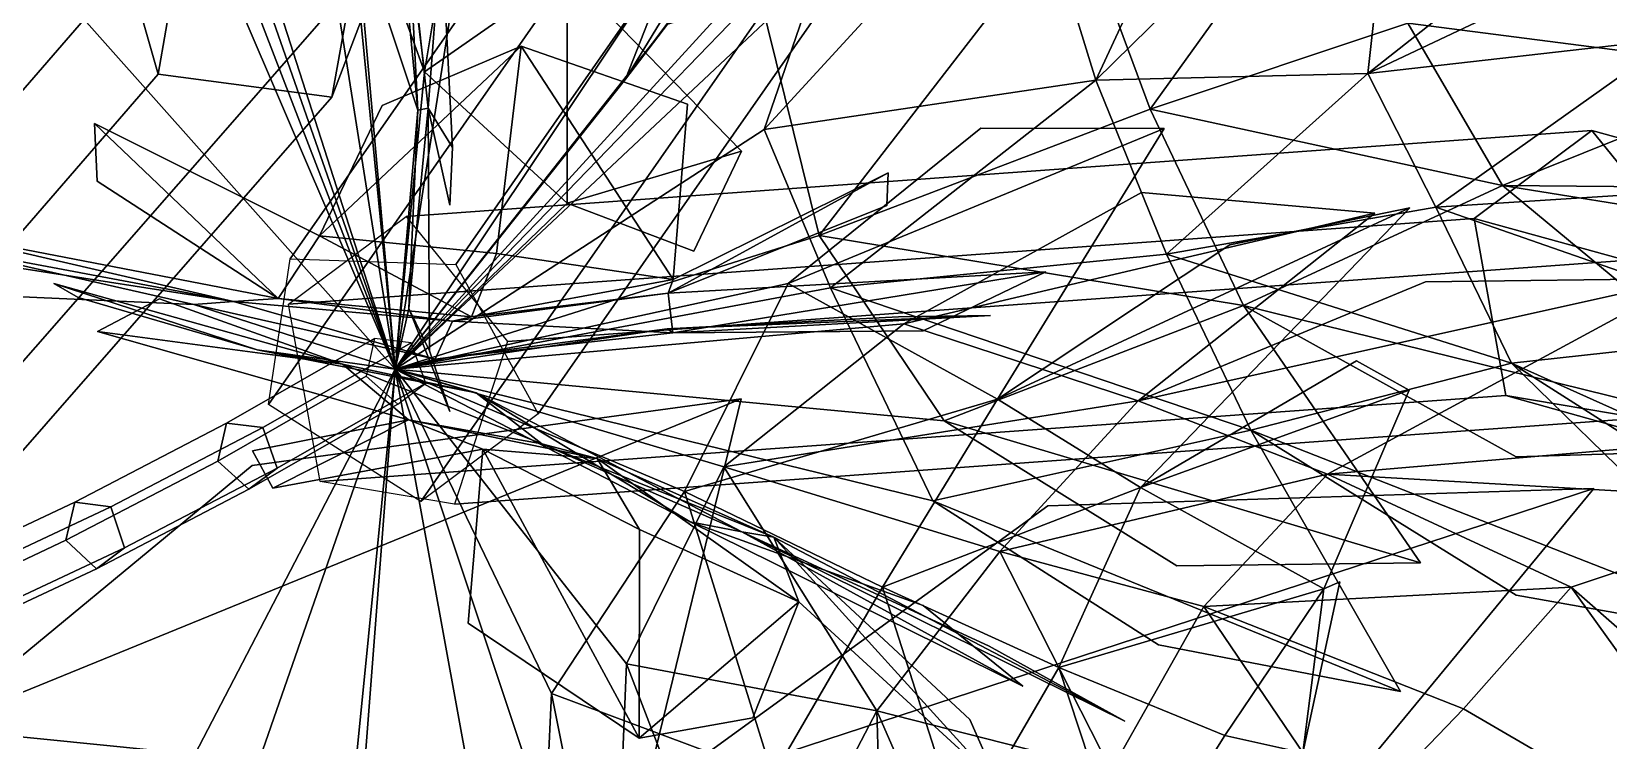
# Model space of a CAD drawing. Header units: metres. Extents: x -349 to 464, y -383 to 362.
# Drawn here: x 253.1 to 265.14, y 61.75 to 67.17 of the extents above; entities that cross this region are included whole.
import ezdxf

# ---------------------------------------------------------------- set-up
doc = ezdxf.new("R2010")
doc.units = ezdxf.units.M

msp = doc.modelspace()

# ---------------------------------------------------------------- linework, layer by layer
at = {"layer": 'Breeder_Intrnd', "color": 3}
for points in [[(254.5853, 64.176, 436.6144), (255.7142, 64.8232, 438.3278), (255.6516, 64.5354, 438.4778), (254.5202, 63.8868, 436.7606)], [(254.8629, 64.1428, 436.4381), (255.9943, 64.7914, 438.1553), (255.7142, 64.8232, 438.3278), (254.5853, 64.176, 436.6144)], [(254.9718, 63.8328, 436.4737), (256.1074, 64.4837, 438.197), (255.9943, 64.7914, 438.1553), (254.8629, 64.1428, 436.4381)], [(254.5202, 63.8868, 436.7606), (255.6516, 64.5354, 438.4778), (255.8924, 64.3231, 438.3993), (254.7568, 63.6722, 436.676)], [(254.7568, 63.6722, 436.676), (255.8924, 64.3231, 438.3993), (256.1074, 64.4837, 438.197), (254.9718, 63.8328, 436.4737)], [(253.4271, 63.5725, 434.9045), (254.5853, 64.176, 436.6144), (254.5202, 63.8868, 436.7606), (253.3594, 63.2821, 435.047)], [(253.7021, 63.538, 434.7245), (254.8629, 64.1428, 436.4381), (254.5853, 64.176, 436.6144), (253.4271, 63.5725, 434.9045)], [(253.8068, 63.226, 434.7539), (254.9718, 63.8328, 436.4737), (254.8629, 64.1428, 436.4381), (253.7021, 63.538, 434.7245)], [(253.3594, 63.2821, 435.047), (254.5202, 63.8868, 436.7606), (254.7568, 63.6722, 436.676), (253.5918, 63.06544, 434.9562)], [(253.5918, 63.06544, 434.9562), (254.7568, 63.6722, 436.676), (254.9718, 63.8328, 436.4737), (253.8068, 63.226, 434.7539)], [(252.2403, 63.01324, 433.1993), (253.4271, 63.5725, 434.9045), (253.3594, 63.2821, 435.047), (252.1699, 62.7216, 433.338)], [(252.5126, 62.9775, 433.0155), (253.7021, 63.538, 434.7245), (253.4271, 63.5725, 434.9045), (252.2403, 63.01324, 433.1993)], [(252.6131, 62.6635, 433.0388), (253.8068, 63.226, 434.7539), (253.7021, 63.538, 434.7245), (252.5126, 62.9775, 433.0155)], [(252.1699, 62.7216, 433.338), (253.3594, 63.2821, 435.047), (253.5918, 63.06544, 434.9562), (252.398, 62.503, 433.2411)], [(252.398, 62.503, 433.2411), (253.5918, 63.06544, 434.9562), (253.8068, 63.226, 434.7539), (252.6131, 62.6635, 433.0388)]]:
    msp.add_3dface(points, dxfattribs=at)
at = {"layer": 'Breeder_Mrstm', "color": 3}
for points in [[(254.7712, 69.578, 422.8162), (256.6337, 70.3592, 418.3547), (251.1347, 65.8065, 421.3257)], [(254.7712, 69.578, 422.8162), (251.1347, 65.8065, 421.3257), (256.6337, 70.3592, 418.3547)], [(256.6337, 70.3592, 418.3547), (253.3755, 68.03802, 418.6068), (251.1347, 65.8065, 421.3257)], [(256.6337, 70.3592, 418.3547), (251.1347, 65.8065, 421.3257), (253.3755, 68.03802, 418.6068)], [(256.0963, 66.8605, 441.2167), (255.7063, 70.02519, 442.4542), (255.5314, 68.421, 440.2603)], [(256.0963, 66.8605, 441.2167), (255.5314, 68.421, 440.2603), (255.7063, 70.02519, 442.4542)], [(256.0963, 66.8605, 441.2167), (256.4157, 68.7719, 443.3312), (255.7063, 70.02519, 442.4542)], [(256.0963, 66.8605, 441.2167), (255.7063, 70.02519, 442.4542), (256.4157, 68.7719, 443.3312)], [(249.7184, 65.448, 424.8671), (254.7712, 69.578, 422.8162), (251.1347, 65.8065, 421.3257)], [(249.7184, 65.448, 424.8671), (251.1347, 65.8065, 421.3257), (254.7712, 69.578, 422.8162)], [(249.7184, 65.448, 424.8671), (253.9745, 69.1049, 426.0586), (254.7712, 69.578, 422.8162)], [(249.7184, 65.448, 424.8671), (254.7712, 69.578, 422.8162), (253.9745, 69.1049, 426.0586)], [(255.5245, 68.1354, 440.7402), (255.7689, 69.4481, 443.1131), (256.0463, 66.5682, 441.4262)], [(255.5245, 68.1354, 440.7402), (256.0463, 66.5682, 441.4262), (255.7689, 69.4481, 443.1131)], [(255.7689, 69.4481, 443.1131), (255.9734, 67.9833, 443.92), (256.0463, 66.5682, 441.4262)], [(255.7689, 69.4481, 443.1131), (256.0463, 66.5682, 441.4262), (255.9734, 67.9833, 443.92)], [(253.443, 68.7288, 429.3648), (253.9745, 69.1049, 426.0586), (249.7184, 65.448, 424.8671)], [(253.443, 68.7288, 429.3648), (249.7184, 65.448, 424.8671), (253.9745, 69.1049, 426.0586)], [(261.2212, 66.7957, 441.9438), (263.5465, 69.08151, 445.1249), (263.2979, 66.8482, 442.9253)], [(261.2212, 66.7957, 441.9438), (263.2979, 66.8482, 442.9253), (263.5465, 69.08151, 445.1249)], [(261.2212, 66.7957, 441.9438), (261.9715, 68.4086, 443.5422), (263.5465, 69.08151, 445.1249)], [(261.2212, 66.7957, 441.9438), (263.5465, 69.08151, 445.1249), (261.9715, 68.4086, 443.5422)], [(257.1855, 67.6209, 444.2911), (256.4157, 68.7719, 443.3312), (256.0963, 66.8605, 441.2167)], [(257.1855, 67.6209, 444.2911), (256.0963, 66.8605, 441.2167), (256.4157, 68.7719, 443.3312)], [(257.6318, 66.8033, 441.5665), (259.1595, 68.8409, 442.5297), (257.951, 67.2236, 439.8575)], [(257.6318, 66.8033, 441.5665), (257.951, 67.2236, 439.8575), (259.1595, 68.8409, 442.5297)], [(257.6318, 66.8033, 441.5665), (258.6505, 68.4738, 444.8886), (259.1595, 68.8409, 442.5297)], [(257.6318, 66.8033, 441.5665), (259.1595, 68.8409, 442.5297), (258.6505, 68.4738, 444.8886)], [(249.806, 64.7965, 428.3835), (253.443, 68.7288, 429.3648), (249.7184, 65.448, 424.8671)], [(249.806, 64.7965, 428.3835), (249.7184, 65.448, 424.8671), (253.443, 68.7288, 429.3648)], [(249.806, 64.7965, 428.3835), (253.4554, 68.2639, 434.2245), (253.443, 68.7288, 429.3648)], [(249.806, 64.7965, 428.3835), (253.443, 68.7288, 429.3648), (253.4554, 68.2639, 434.2245)], [(258.6898, 66.4191, 441.0146), (260.6737, 68.5819, 443.5147), (261.2212, 66.7957, 441.9438)], [(258.6898, 66.4191, 441.0146), (261.2212, 66.7957, 441.9438), (260.6737, 68.5819, 443.5147)], [(258.6898, 66.4191, 441.0146), (259.1775, 67.8351, 442.4785), (260.6737, 68.5819, 443.5147)], [(258.6898, 66.4191, 441.0146), (260.6737, 68.5819, 443.5147), (259.1775, 67.8351, 442.4785)], [(261.6381, 66.5752, 440.7196), (263.1025, 68.6147, 441.888), (261.0598, 68.1324, 441.0086)], [(261.6381, 66.5752, 440.7196), (261.0598, 68.1324, 441.0086), (263.1025, 68.6147, 441.888)], [(261.6381, 66.5752, 440.7196), (263.6051, 67.2326, 441.6357), (263.1025, 68.6147, 441.888)], [(261.6381, 66.5752, 440.7196), (263.1025, 68.6147, 441.888), (263.6051, 67.2326, 441.6357)], [(255.8726, 64.5904, 438.3114), (256.0963, 66.8605, 441.2167), (255.5314, 68.421, 440.2603)], [(255.8726, 64.5904, 438.3114), (255.5314, 68.421, 440.2603), (256.0963, 66.8605, 441.2167)], [(257.6318, 66.8033, 441.5665), (257.8036, 67.2454, 443.6064), (258.6505, 68.4738, 444.8886)], [(257.6318, 66.8033, 441.5665), (258.6505, 68.4738, 444.8886), (257.8036, 67.2454, 443.6064)], [(249.806, 64.7965, 428.3835), (251.096, 65.8245, 432.2336), (253.4554, 68.2639, 434.2245)], [(249.806, 64.7965, 428.3835), (253.4554, 68.2639, 434.2245), (251.096, 65.8245, 432.2336)], [(255.5245, 68.1354, 440.7402), (256.0463, 66.5682, 441.4262), (255.8726, 64.5904, 438.3114)], [(255.5245, 68.1354, 440.7402), (255.8726, 64.5904, 438.3114), (256.0463, 66.5682, 441.4262)], [(259.1094, 65.6105, 439.7697), (261.0598, 68.1324, 441.0086), (258.6532, 67.4646, 439.9224)], [(259.1094, 65.6105, 439.7697), (258.6532, 67.4646, 439.9224), (261.0598, 68.1324, 441.0086)], [(259.1094, 65.6105, 439.7697), (261.6381, 66.5752, 440.7196), (261.0598, 68.1324, 441.0086)], [(259.1094, 65.6105, 439.7697), (261.0598, 68.1324, 441.0086), (261.6381, 66.5752, 440.7196)], [(266.4877, 66.8616, 442.1476), (266.0016, 68.1302, 442.2905), (263.6051, 67.2326, 441.6357)], [(266.4877, 66.8616, 442.1476), (263.6051, 67.2326, 441.6357), (266.0016, 68.1302, 442.2905)], [(256.0463, 66.5682, 441.4262), (255.9734, 67.9833, 443.92), (256.1248, 66.5822, 444.8456)], [(256.0463, 66.5682, 441.4262), (256.1248, 66.5822, 444.8456), (255.9734, 67.9833, 443.92)], [(255.9734, 67.9833, 443.92), (256.2268, 67.9289, 446.6772), (256.1248, 66.5822, 444.8456)], [(255.9734, 67.9833, 443.92), (256.1248, 66.5822, 444.8456), (256.2268, 67.9289, 446.6772)], [(256.2268, 67.9289, 446.6772), (256.3096, 66.2832, 449.3639), (256.1248, 66.5822, 444.8456)], [(256.2268, 67.9289, 446.6772), (256.1248, 66.5822, 444.8456), (256.3096, 66.2832, 449.3639)], [(263.2979, 66.8482, 442.9253), (264.6873, 67.9457, 445.1216), (265.5471, 67.9108, 445.6452)], [(263.2979, 66.8482, 442.9253), (265.5471, 67.9108, 445.6452), (264.6873, 67.9457, 445.1216)], [(263.2979, 66.8482, 442.9253), (265.5471, 67.9108, 445.6452), (265.6265, 67.1132, 443.884)], [(263.2979, 66.8482, 442.9253), (265.6265, 67.1132, 443.884), (265.5471, 67.9108, 445.6452)], [(258.7652, 67.7575, 438.7477), (257.6734, 67.285, 440.0834), (255.8726, 64.5904, 438.3114)], [(258.7652, 67.7575, 438.7477), (255.8726, 64.5904, 438.3114), (257.6734, 67.285, 440.0834)], [(255.8726, 64.5904, 438.3114), (257.951, 67.2236, 439.8575), (259.015, 67.5422, 438.2969)], [(255.8726, 64.5904, 438.3114), (259.015, 67.5422, 438.2969), (257.951, 67.2236, 439.8575)], [(257.1864, 65.8561, 442.2177), (257.1855, 67.6209, 444.2911), (256.0963, 66.8605, 441.2167)], [(257.1864, 65.8561, 442.2177), (256.0963, 66.8605, 441.2167), (257.1855, 67.6209, 444.2911)], [(257.1864, 65.8561, 442.2177), (258.5177, 66.2555, 445.814), (257.1855, 67.6209, 444.2911)], [(257.1864, 65.8561, 442.2177), (257.1855, 67.6209, 444.2911), (258.5177, 66.2555, 445.814)], [(255.8726, 64.5904, 438.3114), (257.6734, 67.285, 440.0834), (256.3303, 67.5364, 441.4258)], [(255.8726, 64.5904, 438.3114), (256.3303, 67.5364, 441.4258), (257.6734, 67.285, 440.0834)], [(255.8726, 64.5904, 438.3114), (259.1094, 65.6105, 439.7697), (258.6532, 67.4646, 439.9224)], [(255.8726, 64.5904, 438.3114), (258.6532, 67.4646, 439.9224), (259.1094, 65.6105, 439.7697)], [(257.6318, 66.8033, 441.5665), (257.951, 67.2236, 439.8575), (255.8726, 64.5904, 438.3114)], [(257.6318, 66.8033, 441.5665), (255.8726, 64.5904, 438.3114), (257.951, 67.2236, 439.8575)], [(264.3271, 65.9935, 441.153), (263.6051, 67.2326, 441.6357), (261.6381, 66.5752, 440.7196)], [(264.3271, 65.9935, 441.153), (261.6381, 66.5752, 440.7196), (263.6051, 67.2326, 441.6357)], [(264.3271, 65.9935, 441.153), (266.4877, 66.8616, 442.1476), (263.6051, 67.2326, 441.6357)], [(264.3271, 65.9935, 441.153), (263.6051, 67.2326, 441.6357), (266.4877, 66.8616, 442.1476)], [(256.6474, 65.4724, 449.6947), (256.8352, 67.05679, 452.3645), (255.2955, 65.607, 449.7822)], [(256.6474, 65.4724, 449.6947), (255.2955, 65.607, 449.7822), (256.8352, 67.05679, 452.3645)], [(256.8352, 67.05679, 452.3645), (255.7746, 66.6033, 451.3874), (255.2955, 65.607, 449.7822)], [(256.8352, 67.05679, 452.3645), (255.2955, 65.607, 449.7822), (255.7746, 66.6033, 451.3874)], [(257.9959, 65.2731, 449.6066), (256.8352, 67.05679, 452.3645), (256.6474, 65.4724, 449.6947)], [(257.9959, 65.2731, 449.6066), (256.6474, 65.4724, 449.6947), (256.8352, 67.05679, 452.3645)], [(257.9959, 65.2731, 449.6066), (258.1047, 66.6127, 451.2399), (256.8352, 67.05679, 452.3645)], [(257.9959, 65.2731, 449.6066), (256.8352, 67.05679, 452.3645), (258.1047, 66.6127, 451.2399)], [(263.2979, 66.8482, 442.9253), (265.6265, 67.1132, 443.884), (263.819, 65.8276, 441.9373)], [(263.2979, 66.8482, 442.9253), (263.819, 65.8276, 441.9373), (265.6265, 67.1132, 443.884)], [(265.6265, 67.1132, 443.884), (266.0845, 65.9726, 443.2879), (263.819, 65.8276, 441.9373)], [(265.6265, 67.1132, 443.884), (263.819, 65.8276, 441.9373), (266.0845, 65.9726, 443.2879)], [(257.1864, 65.8561, 442.2177), (256.0963, 66.8605, 441.2167), (255.8726, 64.5904, 438.3114)], [(257.1864, 65.8561, 442.2177), (255.8726, 64.5904, 438.3114), (256.0963, 66.8605, 441.2167)], [(261.2212, 66.7957, 441.9438), (263.2979, 66.8482, 442.9253), (261.7606, 65.4681, 441.0575)], [(261.2212, 66.7957, 441.9438), (261.7606, 65.4681, 441.0575), (263.2979, 66.8482, 442.9253)], [(263.2979, 66.8482, 442.9253), (263.819, 65.8276, 441.9373), (261.7606, 65.4681, 441.0575)], [(263.2979, 66.8482, 442.9253), (261.7606, 65.4681, 441.0575), (263.819, 65.8276, 441.9373)], [(264.3271, 65.9935, 441.153), (268.007, 65.9593, 441.359), (266.4877, 66.8616, 442.1476)], [(264.3271, 65.9935, 441.153), (266.4877, 66.8616, 442.1476), (268.007, 65.9593, 441.359)], [(258.6898, 66.4191, 441.0146), (261.2212, 66.7957, 441.9438), (259.1973, 65.2119, 439.7962)], [(258.6898, 66.4191, 441.0146), (259.1973, 65.2119, 439.7962), (261.2212, 66.7957, 441.9438)], [(261.2212, 66.7957, 441.9438), (261.7606, 65.4681, 441.0575), (259.1973, 65.2119, 439.7962)], [(261.2212, 66.7957, 441.9438), (259.1973, 65.2119, 439.7962), (261.7606, 65.4681, 441.0575)], [(256.0463, 66.5682, 441.4262), (256.1248, 66.5822, 444.8456), (255.9767, 65.05344, 442.5966)], [(256.0463, 66.5682, 441.4262), (255.9767, 65.05344, 442.5966), (256.1248, 66.5822, 444.8456)], [(256.1248, 66.5822, 444.8456), (256.1362, 64.7287, 446.4459), (255.9767, 65.05344, 442.5966)], [(256.1248, 66.5822, 444.8456), (255.9767, 65.05344, 442.5966), (256.1362, 64.7287, 446.4459)], [(256.3096, 66.2832, 449.3639), (256.2894, 65.842, 447.1184), (256.1248, 66.5822, 444.8456)], [(256.3096, 66.2832, 449.3639), (256.1248, 66.5822, 444.8456), (256.2894, 65.842, 447.1184)], [(262.3491, 65.07568, 440.429), (261.6381, 66.5752, 440.7196), (259.1094, 65.6105, 439.7697)], [(262.3491, 65.07568, 440.429), (259.1094, 65.6105, 439.7697), (261.6381, 66.5752, 440.7196)], [(262.3491, 65.07568, 440.429), (264.3271, 65.9935, 441.153), (261.6381, 66.5752, 440.7196)], [(262.3491, 65.07568, 440.429), (261.6381, 66.5752, 440.7196), (264.3271, 65.9935, 441.153)], [(255.2955, 65.607, 449.7822), (253.5782, 66.4658, 450.6812), (254.9797, 65.1302, 447.2651)], [(255.2955, 65.607, 449.7822), (254.9797, 65.1302, 447.2651), (253.5782, 66.4658, 450.6812)], [(253.5782, 66.4658, 450.6812), (253.5976, 66.02477, 449.3114), (254.9797, 65.1302, 447.2651)], [(253.5782, 66.4658, 450.6812), (254.9797, 65.1302, 447.2651), (253.5976, 66.02477, 449.3114)], [(255.8726, 64.5904, 438.3114), (256.0463, 66.5682, 441.4262), (255.9767, 65.05344, 442.5966)], [(255.8726, 64.5904, 438.3114), (255.9767, 65.05344, 442.5966), (256.0463, 66.5682, 441.4262)], [(258.6898, 66.4191, 441.0146), (259.1973, 65.2119, 439.7962), (255.8726, 64.5904, 438.3114)], [(258.6898, 66.4191, 441.0146), (255.8726, 64.5904, 438.3114), (259.1973, 65.2119, 439.7962)], [(258.8727, 65.2437, 441.338), (260.3438, 66.4298, 442.2408), (261.7427, 66.4277, 443.6241)], [(258.8727, 65.2437, 441.338), (261.7427, 66.4277, 443.6241), (260.3438, 66.4298, 442.2408)], [(258.8727, 65.2437, 441.338), (261.7427, 66.4277, 443.6241), (260.4718, 64.3608, 443.3571)], [(258.8727, 65.2437, 441.338), (260.4718, 64.3608, 443.3571), (261.7427, 66.4277, 443.6241)], [(257.1864, 65.8561, 442.2177), (258.154, 65.4898, 444.0387), (258.5177, 66.2555, 445.814)], [(257.1864, 65.8561, 442.2177), (258.5177, 66.2555, 445.814), (258.154, 65.4898, 444.0387)], [(257.9585, 65.1709, 447.0769), (259.6371, 66.08895, 450.2273), (257.9959, 65.2731, 449.6066)], [(257.9585, 65.1709, 447.0769), (257.9959, 65.2731, 449.6066), (259.6371, 66.08895, 450.2273)], [(257.9585, 65.1709, 447.0769), (259.6267, 65.8399, 449.2513), (259.6371, 66.08895, 450.2273)], [(257.9585, 65.1709, 447.0769), (259.6371, 66.08895, 450.2273), (259.6267, 65.8399, 449.2513)], [(262.3491, 65.07568, 440.429), (266.7422, 63.9899, 440.9522), (264.3271, 65.9935, 441.153)], [(262.3491, 65.07568, 440.429), (264.3271, 65.9935, 441.153), (266.7422, 63.9899, 440.9522)], [(263.819, 65.8276, 441.9373), (266.0845, 65.9726, 443.2879), (266.5552, 64.8709, 442.6415)], [(263.819, 65.8276, 441.9373), (266.5552, 64.8709, 442.6415), (266.0845, 65.9726, 443.2879)], [(264.3271, 65.9935, 441.153), (267.112, 65.543, 441.1584), (268.007, 65.9593, 441.359)], [(264.3271, 65.9935, 441.153), (268.007, 65.9593, 441.359), (267.112, 65.543, 441.1584)], [(263.3523, 65.7804, 441.2942), (261.5698, 65.9381, 440.3916), (259.7569, 64.9365, 440.1501)], [(263.3523, 65.7804, 441.2942), (259.7569, 64.9365, 440.1501), (261.5698, 65.9381, 440.3916)], [(261.5452, 64.3481, 442.1181), (263.3523, 65.7804, 441.2942), (259.7569, 64.9365, 440.1501)], [(261.5452, 64.3481, 442.1181), (259.7569, 64.9365, 440.1501), (263.3523, 65.7804, 441.2942)], [(260.4718, 64.3608, 443.3571), (263.6204, 65.8213, 446.3076), (261.5623, 63.6856, 445.2635)], [(260.4718, 64.3608, 443.3571), (261.5623, 63.6856, 445.2635), (263.6204, 65.8213, 446.3076)], [(260.4718, 64.3608, 443.3571), (262.2451, 65.54, 444.4453), (263.6204, 65.8213, 446.3076)], [(260.4718, 64.3608, 443.3571), (263.6204, 65.8213, 446.3076), (262.2451, 65.54, 444.4453)], [(261.7606, 65.4681, 441.0575), (263.819, 65.8276, 441.9373), (264.395, 64.6359, 441.2483)], [(261.7606, 65.4681, 441.0575), (264.395, 64.6359, 441.2483), (263.819, 65.8276, 441.9373)], [(263.819, 65.8276, 441.9373), (266.5552, 64.8709, 442.6415), (264.395, 64.6359, 441.2483)], [(263.819, 65.8276, 441.9373), (264.395, 64.6359, 441.2483), (266.5552, 64.8709, 442.6415)], [(254.9797, 65.1302, 447.2651), (252.315, 65.6423, 448.8684), (254.6394, 65.1058, 445.0152)], [(254.9797, 65.1302, 447.2651), (254.6394, 65.1058, 445.0152), (252.315, 65.6423, 448.8684)], [(252.315, 65.6423, 448.8684), (252.9408, 65.3723, 446.6838), (254.6394, 65.1058, 445.0152)], [(252.315, 65.6423, 448.8684), (254.6394, 65.1058, 445.0152), (252.9408, 65.3723, 446.6838)], [(254.6394, 65.1058, 445.0152), (252.293, 65.5472, 445.5591), (254.335, 65.0843, 442.3088)], [(254.6394, 65.1058, 445.0152), (254.335, 65.0843, 442.3088), (252.293, 65.5472, 445.5591)], [(252.293, 65.5472, 445.5591), (252.7348, 65.1544, 443.6441), (254.335, 65.0843, 442.3088)], [(252.293, 65.5472, 445.5591), (254.335, 65.0843, 442.3088), (252.7348, 65.1544, 443.6441)], [(256.4566, 64.9898, 447.1047), (255.2955, 65.607, 449.7822), (254.9797, 65.1302, 447.2651)], [(256.4566, 64.9898, 447.1047), (254.9797, 65.1302, 447.2651), (255.2955, 65.607, 449.7822)], [(256.4566, 64.9898, 447.1047), (256.6474, 65.4724, 449.6947), (255.2955, 65.607, 449.7822)], [(256.4566, 64.9898, 447.1047), (255.2955, 65.607, 449.7822), (256.6474, 65.4724, 449.6947)], [(260.065, 64.1956, 439.2366), (259.1094, 65.6105, 439.7697), (255.8726, 64.5904, 438.3114)], [(260.065, 64.1956, 439.2366), (255.8726, 64.5904, 438.3114), (259.1094, 65.6105, 439.7697)], [(260.065, 64.1956, 439.2366), (262.3491, 65.07568, 440.429), (259.1094, 65.6105, 439.7697)], [(260.065, 64.1956, 439.2366), (259.1094, 65.6105, 439.7697), (262.3491, 65.07568, 440.429)], [(257.9959, 65.2731, 449.6066), (256.6474, 65.4724, 449.6947), (256.4566, 64.9898, 447.1047)], [(257.9959, 65.2731, 449.6066), (256.4566, 64.9898, 447.1047), (256.6474, 65.4724, 449.6947)], [(259.1973, 65.2119, 439.7962), (261.7606, 65.4681, 441.0575), (262.4055, 64.1246, 440.2689)], [(259.1973, 65.2119, 439.7962), (262.4055, 64.1246, 440.2689), (261.7606, 65.4681, 441.0575)], [(261.7606, 65.4681, 441.0575), (264.395, 64.6359, 441.2483), (262.4055, 64.1246, 440.2689)], [(261.7606, 65.4681, 441.0575), (262.4055, 64.1246, 440.2689), (264.395, 64.6359, 441.2483)], [(257.9585, 65.1709, 447.0769), (257.9959, 65.2731, 449.6066), (256.4566, 64.9898, 447.1047)], [(257.9585, 65.1709, 447.0769), (256.4566, 64.9898, 447.1047), (257.9959, 65.2731, 449.6066)], [(257.9919, 64.868, 444.7996), (260.8405, 65.3319, 448.324), (257.9585, 65.1709, 447.0769)], [(257.9919, 64.868, 444.7996), (257.9585, 65.1709, 447.0769), (260.8405, 65.3319, 448.324)], [(257.9919, 64.868, 444.7996), (259.9039, 64.8832, 446.2359), (260.8405, 65.3319, 448.324)], [(257.9919, 64.868, 444.7996), (260.8405, 65.3319, 448.324), (259.9039, 64.8832, 446.2359)], [(262.9899, 63.7886, 443.7849), (265.752, 65.2832, 443.5201), (261.5452, 64.3481, 442.1181)], [(262.9899, 63.7886, 443.7849), (261.5452, 64.3481, 442.1181), (265.752, 65.2832, 443.5201)], [(265.752, 65.2832, 443.5201), (263.7398, 65.2571, 442.4304), (261.5452, 64.3481, 442.1181)], [(265.752, 65.2832, 443.5201), (261.5452, 64.3481, 442.1181), (263.7398, 65.2571, 442.4304)], [(254.8184, 64.7361, 442.4893), (253.2679, 65.2448, 445.9825), (255.4705, 64.627, 445.1306)], [(254.8184, 64.7361, 442.4893), (255.4705, 64.627, 445.1306), (253.2679, 65.2448, 445.9825)], [(254.8184, 64.7361, 442.4893), (253.4542, 65.1369, 444.027), (253.2679, 65.2448, 445.9825)], [(254.8184, 64.7361, 442.4893), (253.2679, 65.2448, 445.9825), (253.4542, 65.1369, 444.027)], [(256.3099, 64.9554, 444.8424), (254.9797, 65.1302, 447.2651), (254.6394, 65.1058, 445.0152)], [(256.3099, 64.9554, 444.8424), (254.6394, 65.1058, 445.0152), (254.9797, 65.1302, 447.2651)], [(256.3099, 64.9554, 444.8424), (256.4566, 64.9898, 447.1047), (254.9797, 65.1302, 447.2651)], [(256.3099, 64.9554, 444.8424), (254.9797, 65.1302, 447.2651), (256.4566, 64.9898, 447.1047)], [(258.8727, 65.2437, 441.338), (258.0828, 63.6539, 441.1189), (255.8726, 64.5904, 438.3114)], [(258.8727, 65.2437, 441.338), (255.8726, 64.5904, 438.3114), (258.0828, 63.6539, 441.1189)], [(255.8726, 64.5904, 438.3114), (259.1973, 65.2119, 439.7962), (259.9789, 63.5843, 439.1567)], [(255.8726, 64.5904, 438.3114), (259.9789, 63.5843, 439.1567), (259.1973, 65.2119, 439.7962)], [(257.9919, 64.868, 444.7996), (257.9585, 65.1709, 447.0769), (256.3099, 64.9554, 444.8424)], [(257.9919, 64.868, 444.7996), (256.3099, 64.9554, 444.8424), (257.9585, 65.1709, 447.0769)], [(257.9585, 65.1709, 447.0769), (256.4566, 64.9898, 447.1047), (256.3099, 64.9554, 444.8424)], [(257.9585, 65.1709, 447.0769), (256.3099, 64.9554, 444.8424), (256.4566, 64.9898, 447.1047)], [(258.8727, 65.2437, 441.338), (260.4718, 64.3608, 443.3571), (258.0828, 63.6539, 441.1189)], [(258.8727, 65.2437, 441.338), (258.0828, 63.6539, 441.1189), (260.4718, 64.3608, 443.3571)], [(259.1973, 65.2119, 439.7962), (262.4055, 64.1246, 440.2689), (259.9789, 63.5843, 439.1567)], [(259.1973, 65.2119, 439.7962), (259.9789, 63.5843, 439.1567), (262.4055, 64.1246, 440.2689)], [(255.4705, 64.627, 445.1306), (254.075, 65.1277, 447.0071), (253.5994, 64.8777, 449.2764)], [(255.4705, 64.627, 445.1306), (253.5994, 64.8777, 449.2764), (254.075, 65.1277, 447.0071)], [(256.1773, 64.6669, 441.9918), (254.6394, 65.1058, 445.0152), (254.335, 65.0843, 442.3088)], [(256.1773, 64.6669, 441.9918), (254.335, 65.0843, 442.3088), (254.6394, 65.1058, 445.0152)], [(255.8726, 64.5904, 438.3114), (256.1773, 64.6669, 441.9918), (254.335, 65.0843, 442.3088)], [(255.8726, 64.5904, 438.3114), (254.335, 65.0843, 442.3088), (256.1773, 64.6669, 441.9918)], [(256.1773, 64.6669, 441.9918), (256.3099, 64.9554, 444.8424), (254.6394, 65.1058, 445.0152)], [(256.1773, 64.6669, 441.9918), (254.6394, 65.1058, 445.0152), (256.3099, 64.9554, 444.8424)], [(256.1362, 64.7287, 446.4459), (256.29, 64.2661, 444.5019), (255.9767, 65.05344, 442.5966)], [(256.1362, 64.7287, 446.4459), (255.9767, 65.05344, 442.5966), (256.29, 64.2661, 444.5019)], [(260.065, 64.1956, 439.2366), (263.702, 63.1102, 439.9139), (262.3491, 65.07568, 440.429)], [(260.065, 64.1956, 439.2366), (262.3491, 65.07568, 440.429), (263.702, 63.1102, 439.9139)], [(262.3491, 65.07568, 440.429), (264.4323, 63.92, 440.639), (266.7422, 63.9899, 440.9522)], [(262.3491, 65.07568, 440.429), (266.7422, 63.9899, 440.9522), (264.4323, 63.92, 440.639)], [(255.8726, 64.5904, 438.3114), (258.3832, 63.8431, 440.9158), (259.7569, 64.9365, 440.1501)], [(255.8726, 64.5904, 438.3114), (259.7569, 64.9365, 440.1501), (258.3832, 63.8431, 440.9158)], [(257.949, 64.8977, 442.0773), (256.1773, 64.6669, 441.9918), (255.8726, 64.5904, 438.3114)], [(257.949, 64.8977, 442.0773), (255.8726, 64.5904, 438.3114), (256.1773, 64.6669, 441.9918)], [(257.9919, 64.868, 444.7996), (256.3099, 64.9554, 444.8424), (256.1773, 64.6669, 441.9918)], [(257.9919, 64.868, 444.7996), (256.1773, 64.6669, 441.9918), (256.3099, 64.9554, 444.8424)], [(257.949, 64.8977, 442.0773), (257.9919, 64.868, 444.7996), (256.1773, 64.6669, 441.9918)], [(257.949, 64.8977, 442.0773), (256.1773, 64.6669, 441.9918), (257.9919, 64.868, 444.7996)], [(257.949, 64.8977, 442.0773), (260.4178, 64.9982, 445.0369), (257.9919, 64.868, 444.7996)], [(257.949, 64.8977, 442.0773), (257.9919, 64.868, 444.7996), (260.4178, 64.9982, 445.0369)], [(257.949, 64.8977, 442.0773), (259.7149, 64.9886, 443.1995), (260.4178, 64.9982, 445.0369)], [(257.949, 64.8977, 442.0773), (260.4178, 64.9982, 445.0369), (259.7149, 64.9886, 443.1995)], [(258.3832, 63.8431, 440.9158), (261.5452, 64.3481, 442.1181), (259.7569, 64.9365, 440.1501)], [(258.3832, 63.8431, 440.9158), (259.7569, 64.9365, 440.1501), (261.5452, 64.3481, 442.1181)], [(255.4705, 64.627, 445.1306), (253.5994, 64.8777, 449.2764), (255.9762, 64.2032, 447.3314)], [(255.4705, 64.627, 445.1306), (255.9762, 64.2032, 447.3314), (253.5994, 64.8777, 449.2764)], [(266.5552, 64.8709, 442.6415), (267.7575, 63.125, 442.6006), (264.395, 64.6359, 441.2483)], [(266.5552, 64.8709, 442.6415), (264.395, 64.6359, 441.2483), (267.7575, 63.125, 442.6006)], [(254.8184, 64.7361, 442.4893), (256.4916, 64.4088, 441.9484), (255.8726, 64.5904, 438.3114)], [(254.8184, 64.7361, 442.4893), (255.8726, 64.5904, 438.3114), (256.4916, 64.4088, 441.9484)], [(254.8184, 64.7361, 442.4893), (255.4705, 64.627, 445.1306), (256.4916, 64.4088, 441.9484)], [(254.8184, 64.7361, 442.4893), (256.4916, 64.4088, 441.9484), (255.4705, 64.627, 445.1306)], [(261.5623, 63.6856, 445.2635), (263.2119, 64.6533, 447.3372), (263.6146, 64.43, 448.2332)], [(261.5623, 63.6856, 445.2635), (263.6146, 64.43, 448.2332), (263.2119, 64.6533, 447.3372)], [(255.4705, 64.627, 445.1306), (256.9936, 64.01862, 444.7453), (256.4916, 64.4088, 441.9484)], [(255.4705, 64.627, 445.1306), (256.4916, 64.4088, 441.9484), (256.9936, 64.01862, 444.7453)], [(255.4705, 64.627, 445.1306), (255.9762, 64.2032, 447.3314), (256.9936, 64.01862, 444.7453)], [(255.4705, 64.627, 445.1306), (256.9936, 64.01862, 444.7453), (255.9762, 64.2032, 447.3314)], [(255.8726, 64.5904, 438.3114), (258.0828, 63.6539, 441.1189), (257.0679, 62.1122, 441.6307)], [(255.8726, 64.5904, 438.3114), (257.0679, 62.1122, 441.6307), (258.0828, 63.6539, 441.1189)], [(255.8726, 64.5904, 438.3114), (256.4916, 64.4088, 441.9484), (258.1264, 63.4224, 441.7962)], [(255.8726, 64.5904, 438.3114), (258.1264, 63.4224, 441.7962), (256.4916, 64.4088, 441.9484)], [(257.6397, 62.339, 441.5358), (258.3832, 63.8431, 440.9158), (255.8726, 64.5904, 438.3114)], [(257.6397, 62.339, 441.5358), (255.8726, 64.5904, 438.3114), (258.3832, 63.8431, 440.9158)], [(264.395, 64.6359, 441.2483), (266.6105, 62.477, 440.645), (262.4055, 64.1246, 440.2689)], [(264.395, 64.6359, 441.2483), (262.4055, 64.1246, 440.2689), (266.6105, 62.477, 440.645)], [(267.7575, 63.125, 442.6006), (266.5576, 63.2586, 441.8171), (264.395, 64.6359, 441.2483)], [(267.7575, 63.125, 442.6006), (264.395, 64.6359, 441.2483), (266.5576, 63.2586, 441.8171)], [(256.4916, 64.4088, 441.9484), (258.519, 63.3468, 444.4902), (258.1264, 63.4224, 441.7962)], [(256.4916, 64.4088, 441.9484), (258.1264, 63.4224, 441.7962), (258.519, 63.3468, 444.4902)], [(256.4916, 64.4088, 441.9484), (256.9936, 64.01862, 444.7453), (258.519, 63.3468, 444.4902)], [(256.4916, 64.4088, 441.9484), (258.519, 63.3468, 444.4902), (256.9936, 64.01862, 444.7453)], [(261.5623, 63.6856, 445.2635), (263.6146, 64.43, 448.2332), (262.9628, 62.9118, 447.2258)], [(261.5623, 63.6856, 445.2635), (262.9628, 62.9118, 447.2258), (263.6146, 64.43, 448.2332)], [(252.3525, 61.8466, 426.7025), (258.5143, 64.3623, 430.5962), (257.7683, 61.3031, 426.8654)], [(252.3525, 61.8466, 426.7025), (257.7683, 61.3031, 426.8654), (258.5143, 64.3623, 430.5962)], [(252.3525, 61.8466, 426.7025), (254.7812, 63.854, 429.4621), (258.5143, 64.3623, 430.5962)], [(252.3525, 61.8466, 426.7025), (258.5143, 64.3623, 430.5962), (254.7812, 63.854, 429.4621)], [(260.4718, 64.3608, 443.3571), (259.5942, 62.9253, 443.4452), (258.0828, 63.6539, 441.1189)], [(260.4718, 64.3608, 443.3571), (258.0828, 63.6539, 441.1189), (259.5942, 62.9253, 443.4452)], [(258.3832, 63.8431, 440.9158), (260.4893, 63.1968, 442.7525), (261.5452, 64.3481, 442.1181)], [(258.3832, 63.8431, 440.9158), (261.5452, 64.3481, 442.1181), (260.4893, 63.1968, 442.7525)], [(260.4718, 64.3608, 443.3571), (261.5623, 63.6856, 445.2635), (259.5942, 62.9253, 443.4452)], [(260.4718, 64.3608, 443.3571), (259.5942, 62.9253, 443.4452), (261.5623, 63.6856, 445.2635)], [(260.4893, 63.1968, 442.7525), (262.9899, 63.7886, 443.7849), (261.5452, 64.3481, 442.1181)], [(260.4893, 63.1968, 442.7525), (261.5452, 64.3481, 442.1181), (262.9899, 63.7886, 443.7849)], [(255.9762, 64.2032, 447.3314), (254.7831, 63.9669, 449.8769), (254.9398, 63.6799, 450.8297)], [(255.9762, 64.2032, 447.3314), (254.9398, 63.6799, 450.8297), (254.7831, 63.9669, 449.8769)], [(255.9762, 64.2032, 447.3314), (254.9398, 63.6799, 450.8297), (256.5436, 63.9779, 449.7888)], [(255.9762, 64.2032, 447.3314), (256.5436, 63.9779, 449.7888), (254.9398, 63.6799, 450.8297)], [(255.9762, 64.2032, 447.3314), (257.4153, 63.9065, 446.9702), (256.9936, 64.01862, 444.7453)], [(255.9762, 64.2032, 447.3314), (256.9936, 64.01862, 444.7453), (257.4153, 63.9065, 446.9702)], [(255.9762, 64.2032, 447.3314), (256.5436, 63.9779, 449.7888), (257.4153, 63.9065, 446.9702)], [(255.9762, 64.2032, 447.3314), (257.4153, 63.9065, 446.9702), (256.5436, 63.9779, 449.7888)], [(260.065, 64.1956, 439.2366), (261.8415, 63.08727, 439.2749), (263.702, 63.1102, 439.9139)], [(260.065, 64.1956, 439.2366), (263.702, 63.1102, 439.9139), (261.8415, 63.08727, 439.2749)], [(262.4055, 64.1246, 440.2689), (263.5488, 62.1262, 439.4351), (259.9789, 63.5843, 439.1567)], [(262.4055, 64.1246, 440.2689), (259.9789, 63.5843, 439.1567), (263.5488, 62.1262, 439.4351)], [(266.6105, 62.477, 440.645), (264.4323, 62.864, 440.0597), (262.4055, 64.1246, 440.2689)], [(266.6105, 62.477, 440.645), (262.4055, 64.1246, 440.2689), (264.4323, 62.864, 440.0597)], [(256.5436, 63.9779, 449.7888), (256.4316, 62.6504, 451.4317), (257.7358, 61.772, 452.2069)], [(256.5436, 63.9779, 449.7888), (257.7358, 61.772, 452.2069), (256.4316, 62.6504, 451.4317)], [(256.5436, 63.9779, 449.7888), (257.7375, 63.3646, 449.5354), (257.4153, 63.9065, 446.9702)], [(256.5436, 63.9779, 449.7888), (257.4153, 63.9065, 446.9702), (257.7375, 63.3646, 449.5354)], [(256.5436, 63.9779, 449.7888), (257.7358, 61.772, 452.2069), (257.7375, 63.3646, 449.5354)], [(256.5436, 63.9779, 449.7888), (257.7375, 63.3646, 449.5354), (257.7358, 61.772, 452.2069)], [(256.9936, 64.01862, 444.7453), (258.7634, 63.3051, 446.7523), (258.519, 63.3468, 444.4902)], [(256.9936, 64.01862, 444.7453), (258.519, 63.3468, 444.4902), (258.7634, 63.3051, 446.7523)], [(256.9936, 64.01862, 444.7453), (257.4153, 63.9065, 446.9702), (258.7634, 63.3051, 446.7523)], [(256.9936, 64.01862, 444.7453), (258.7634, 63.3051, 446.7523), (257.4153, 63.9065, 446.9702)], [(266.7856, 63.5683, 444.7655), (265.5879, 64.00867, 444.0999), (262.9899, 63.7886, 443.7849)], [(266.7856, 63.5683, 444.7655), (262.9899, 63.7886, 443.7849), (265.5879, 64.00867, 444.0999)], [(257.4153, 63.9065, 446.9702), (258.9548, 62.8116, 449.2787), (258.7634, 63.3051, 446.7523)], [(257.4153, 63.9065, 446.9702), (258.7634, 63.3051, 446.7523), (258.9548, 62.8116, 449.2787)], [(257.4153, 63.9065, 446.9702), (257.7375, 63.3646, 449.5354), (258.9548, 62.8116, 449.2787)], [(257.4153, 63.9065, 446.9702), (258.9548, 62.8116, 449.2787), (257.7375, 63.3646, 449.5354)], [(257.6397, 62.339, 441.5358), (259.55, 61.98, 443.4424), (258.3832, 63.8431, 440.9158)], [(257.6397, 62.339, 441.5358), (258.3832, 63.8431, 440.9158), (259.55, 61.98, 443.4424)], [(259.55, 61.98, 443.4424), (260.4893, 63.1968, 442.7525), (258.3832, 63.8431, 440.9158)], [(259.55, 61.98, 443.4424), (258.3832, 63.8431, 440.9158), (260.4893, 63.1968, 442.7525)], [(261.5623, 63.6856, 445.2635), (260.9406, 62.3098, 445.1625), (259.5942, 62.9253, 443.4452)], [(261.5623, 63.6856, 445.2635), (259.5942, 62.9253, 443.4452), (260.9406, 62.3098, 445.1625)], [(260.4893, 63.1968, 442.7525), (262.0474, 62.7764, 444.3451), (262.9899, 63.7886, 443.7849)], [(260.4893, 63.1968, 442.7525), (262.9899, 63.7886, 443.7849), (262.0474, 62.7764, 444.3451)], [(261.5623, 63.6856, 445.2635), (262.9628, 62.9118, 447.2258), (260.9406, 62.3098, 445.1625)], [(261.5623, 63.6856, 445.2635), (260.9406, 62.3098, 445.1625), (262.9628, 62.9118, 447.2258)], [(262.0474, 62.7764, 444.3451), (264.8519, 62.9253, 445.3503), (262.9899, 63.7886, 443.7849)], [(262.0474, 62.7764, 444.3451), (262.9899, 63.7886, 443.7849), (264.8519, 62.9253, 445.3503)], [(264.8519, 62.9253, 445.3503), (266.7856, 63.5683, 444.7655), (262.9899, 63.7886, 443.7849)], [(264.8519, 62.9253, 445.3503), (262.9899, 63.7886, 443.7849), (266.7856, 63.5683, 444.7655)], [(258.0828, 63.6539, 441.1189), (258.756, 61.48, 443.6723), (257.0679, 62.1122, 441.6307)], [(258.0828, 63.6539, 441.1189), (257.0679, 62.1122, 441.6307), (258.756, 61.48, 443.6723)], [(257.7683, 61.3031, 426.8654), (265.0231, 63.6768, 431.8394), (262.2222, 60.2803, 427.3485)], [(257.7683, 61.3031, 426.8654), (262.2222, 60.2803, 427.3485), (265.0231, 63.6768, 431.8394)], [(257.7683, 61.3031, 426.8654), (260.8547, 63.5446, 429.7512), (265.0231, 63.6768, 431.8394)], [(257.7683, 61.3031, 426.8654), (265.0231, 63.6768, 431.8394), (260.8547, 63.5446, 429.7512)], [(258.0828, 63.6539, 441.1189), (259.5942, 62.9253, 443.4452), (258.756, 61.48, 443.6723)], [(258.0828, 63.6539, 441.1189), (258.756, 61.48, 443.6723), (259.5942, 62.9253, 443.4452)], [(263.5488, 62.1262, 439.4351), (261.7018, 62.4843, 438.7444), (259.9789, 63.5843, 439.1567)], [(263.5488, 62.1262, 439.4351), (259.9789, 63.5843, 439.1567), (261.7018, 62.4843, 438.7444)], [(257.7375, 63.3646, 449.5354), (257.7358, 61.772, 452.2069), (258.9548, 62.8116, 449.2787)], [(257.7375, 63.3646, 449.5354), (258.9548, 62.8116, 449.2787), (257.7358, 61.772, 452.2069)], [(258.519, 63.3468, 444.4902), (260.6645, 62.1682, 444.4294), (258.1264, 63.4224, 441.7962)], [(258.519, 63.3468, 444.4902), (258.1264, 63.4224, 441.7962), (260.6645, 62.1682, 444.4294)], [(260.6645, 62.1682, 444.4294), (259.9039, 62.7843, 442.6805), (258.1264, 63.4224, 441.7962)], [(260.6645, 62.1682, 444.4294), (258.1264, 63.4224, 441.7962), (259.9039, 62.7843, 442.6805)], [(258.7634, 63.3051, 446.7523), (261.4435, 61.9017, 447.6361), (258.519, 63.3468, 444.4902)], [(258.7634, 63.3051, 446.7523), (258.519, 63.3468, 444.4902), (261.4435, 61.9017, 447.6361)], [(261.4435, 61.9017, 447.6361), (260.4082, 62.4734, 445.6769), (258.519, 63.3468, 444.4902)], [(261.4435, 61.9017, 447.6361), (258.519, 63.3468, 444.4902), (260.4082, 62.4734, 445.6769)], [(258.9548, 62.8116, 449.2787), (260.482, 61.4129, 449.7329), (258.7634, 63.3051, 446.7523)], [(258.9548, 62.8116, 449.2787), (258.7634, 63.3051, 446.7523), (260.482, 61.4129, 449.7329)], [(260.482, 61.4129, 449.7329), (260.2599, 61.9133, 448.4019), (258.7634, 63.3051, 446.7523)], [(260.482, 61.4129, 449.7329), (258.7634, 63.3051, 446.7523), (260.2599, 61.9133, 448.4019)], [(259.55, 61.98, 443.4424), (261.3385, 61.5233, 444.8105), (260.4893, 63.1968, 442.7525)], [(259.55, 61.98, 443.4424), (260.4893, 63.1968, 442.7525), (261.3385, 61.5233, 444.8105)], [(261.3385, 61.5233, 444.8105), (262.0474, 62.7764, 444.3451), (260.4893, 63.1968, 442.7525)], [(261.3385, 61.5233, 444.8105), (260.4893, 63.1968, 442.7525), (262.0474, 62.7764, 444.3451)], [(262.9628, 62.9118, 447.2258), (263.0846, 62.964, 449.3369), (262.8026, 61.658, 450.4719)], [(262.9628, 62.9118, 447.2258), (262.8026, 61.658, 450.4719), (263.0846, 62.964, 449.3369)], [(259.5942, 62.9253, 443.4452), (260.1991, 61.03233, 445.3739), (258.756, 61.48, 443.6723)], [(259.5942, 62.9253, 443.4452), (258.756, 61.48, 443.6723), (260.1991, 61.03233, 445.3739)], [(259.5942, 62.9253, 443.4452), (260.9406, 62.3098, 445.1625), (260.1991, 61.03233, 445.3739)], [(259.5942, 62.9253, 443.4452), (260.1991, 61.03233, 445.3739), (260.9406, 62.3098, 445.1625)], [(262.9628, 62.9118, 447.2258), (262.2064, 61.7915, 447.4223), (260.9406, 62.3098, 445.1625)], [(262.9628, 62.9118, 447.2258), (260.9406, 62.3098, 445.1625), (262.2064, 61.7915, 447.4223)], [(262.0474, 62.7764, 444.3451), (264.0287, 61.9951, 445.9075), (264.8519, 62.9253, 445.3503)], [(262.0474, 62.7764, 444.3451), (264.8519, 62.9253, 445.3503), (264.0287, 61.9951, 445.9075)], [(262.9628, 62.9118, 447.2258), (262.8026, 61.658, 450.4719), (262.2064, 61.7915, 447.4223)], [(262.9628, 62.9118, 447.2258), (262.2064, 61.7915, 447.4223), (262.8026, 61.658, 450.4719)], [(264.0287, 61.9951, 445.9075), (266.5887, 60.5033, 446.8531), (264.8519, 62.9253, 445.3503)], [(264.0287, 61.9951, 445.9075), (264.8519, 62.9253, 445.3503), (266.5887, 60.5033, 446.8531)], [(266.5887, 60.5033, 446.8531), (266.2229, 61.7223, 446.0373), (264.8519, 62.9253, 445.3503)], [(266.5887, 60.5033, 446.8531), (264.8519, 62.9253, 445.3503), (266.2229, 61.7223, 446.0373)], [(257.7358, 61.772, 452.2069), (258.6048, 61.9265, 450.9796), (258.9548, 62.8116, 449.2787)], [(257.7358, 61.772, 452.2069), (258.9548, 62.8116, 449.2787), (258.6048, 61.9265, 450.9796)], [(261.3385, 61.5233, 444.8105), (263.1762, 61.1088, 446.5023), (262.0474, 62.7764, 444.3451)], [(261.3385, 61.5233, 444.8105), (262.0474, 62.7764, 444.3451), (263.1762, 61.1088, 446.5023)], [(263.1762, 61.1088, 446.5023), (264.0287, 61.9951, 445.9075), (262.0474, 62.7764, 444.3451)], [(263.1762, 61.1088, 446.5023), (262.0474, 62.7764, 444.3451), (264.0287, 61.9951, 445.9075)], [(257.6397, 62.339, 441.5358), (257.5745, 60.797, 442.9514), (258.5303, 60.02379, 444.4872)], [(257.6397, 62.339, 441.5358), (258.5303, 60.02379, 444.4872), (257.5745, 60.797, 442.9514)], [(257.6397, 62.339, 441.5358), (258.5303, 60.02379, 444.4872), (259.55, 61.98, 443.4424)], [(257.6397, 62.339, 441.5358), (259.55, 61.98, 443.4424), (258.5303, 60.02379, 444.4872)], [(260.9406, 62.3098, 445.1625), (261.4897, 60.6442, 447.5754), (260.1991, 61.03233, 445.3739)], [(260.9406, 62.3098, 445.1625), (260.1991, 61.03233, 445.3739), (261.4897, 60.6442, 447.5754)], [(260.9406, 62.3098, 445.1625), (262.2064, 61.7915, 447.4223), (261.4897, 60.6442, 447.5754)], [(260.9406, 62.3098, 445.1625), (261.4897, 60.6442, 447.5754), (262.2064, 61.7915, 447.4223)], [(257.6021, 59.4359, 444.3694), (256.9824, 60.3095, 442.6753), (257.0679, 62.1122, 441.6307)], [(257.6021, 59.4359, 444.3694), (257.0679, 62.1122, 441.6307), (256.9824, 60.3095, 442.6753)], [(258.756, 61.48, 443.6723), (257.6021, 59.4359, 444.3694), (257.0679, 62.1122, 441.6307)], [(258.756, 61.48, 443.6723), (257.0679, 62.1122, 441.6307), (257.6021, 59.4359, 444.3694)], [(259.55, 61.98, 443.4424), (260.8201, 59.07275, 446.7114), (261.3385, 61.5233, 444.8105)], [(259.55, 61.98, 443.4424), (261.3385, 61.5233, 444.8105), (260.8201, 59.07275, 446.7114)], [(259.55, 61.98, 443.4424), (259.5983, 60.3354, 445.178), (260.8201, 59.07275, 446.7114)], [(259.55, 61.98, 443.4424), (260.8201, 59.07275, 446.7114), (259.5983, 60.3354, 445.178)], [(263.1762, 61.1088, 446.5023), (266.5887, 60.5033, 446.8531), (264.0287, 61.9951, 445.9075)], [(263.1762, 61.1088, 446.5023), (264.0287, 61.9951, 445.9075), (266.5887, 60.5033, 446.8531)], [(252.3525, 61.8466, 426.7025), (257.7683, 61.3031, 426.8654), (252.0103, 59.7878, 423.797)], [(252.3525, 61.8466, 426.7025), (252.0103, 59.7878, 423.797), (257.7683, 61.3031, 426.8654)], [(262.2064, 61.7915, 447.4223), (262.8026, 61.658, 450.4719), (261.4897, 60.6442, 447.5754)], [(262.2064, 61.7915, 447.4223), (261.4897, 60.6442, 447.5754), (262.8026, 61.658, 450.4719)]]:
    msp.add_3dface(points, dxfattribs=at)
at = {"layer": 'Breeder_Petiole', "color": 3}
for points in [[(253.6981, 68.1287, 447.2337), (254.6026, 73.4439, 459.448), (254.9999, 72.2213, 459.9487), (254.0645, 66.8421, 447.571)], [(255.39, 66.6664, 447.2313), (256.3756, 72.1498, 459.8749), (256.8332, 73.3531, 459.3174), (255.8475, 67.8698, 446.6738)], [(255.0705, 65.4326, 438.1274), (259.9143, 72.3737, 448.7845), (259.7495, 71.2614, 449.5838), (254.9057, 64.3203, 438.9268)], [(256.3363, 65.3888, 437.5806), (261.1801, 72.3299, 448.2377), (259.9143, 72.3737, 448.7845), (255.0705, 65.4326, 438.1274)], [(256.9656, 64.2491, 438.0369), (261.8095, 71.1902, 448.6939), (261.1801, 72.3299, 448.2377), (256.3363, 65.3888, 437.5806)], [(254.0645, 66.8421, 447.571), (254.9999, 72.2213, 459.9487), (256.3756, 72.1498, 459.8749), (255.39, 66.6664, 447.2313)], [(254.9057, 64.3203, 438.9268), (259.7495, 71.2614, 449.5838), (260.912, 70.5198, 449.5385), (256.0681, 63.5787, 438.8814)], [(256.0681, 63.5787, 438.8814), (260.912, 70.5198, 449.5385), (261.8095, 71.1902, 448.6939), (256.9656, 64.2491, 438.0369)], [(251.0866, 64.4776, 434.3968), (254.7938, 68.7601, 446.6823), (253.6981, 68.1287, 447.2337), (250.0573, 63.8941, 435.1063)], [(252.0323, 63.509, 434.1308), (255.8475, 67.8698, 446.6738), (254.7938, 68.7601, 446.6823), (251.0866, 64.4776, 434.3968)], [(250.0573, 63.8941, 435.1063), (253.6981, 68.1287, 447.2337), (254.0645, 66.8421, 447.571), (250.3573, 62.5595, 435.2854)], [(251.5747, 62.3057, 434.6883), (255.39, 66.6664, 447.2313), (255.8475, 67.8698, 446.6738), (252.0323, 63.509, 434.1308)], [(250.3573, 62.5595, 435.2854), (254.0645, 66.8421, 447.571), (255.39, 66.6664, 447.2313), (251.5747, 62.3057, 434.6883)], [(255.9572, 65.7551, 438.1605), (265.0093, 66.4117, 448.3017), (264.1118, 65.7414, 449.1462), (255.0596, 65.08483, 439.005)], [(256.7302, 64.8006, 437.5323), (265.7823, 65.4572, 447.6735), (265.0093, 66.4117, 448.3017), (255.9572, 65.7551, 438.1605)], [(265.0093, 66.4117, 448.3017), (275.3913, 63.5524, 457.0654), (274.4937, 62.882, 457.91), (264.1118, 65.7414, 449.1462)], [(265.7823, 65.4572, 447.6735), (275.8885, 62.6291, 456.169), (275.3913, 63.5524, 457.0654), (265.0093, 66.4117, 448.3017)], [(255.0596, 65.08483, 439.005), (264.1118, 65.7414, 449.1462), (264.3517, 64.3887, 449.0196), (255.2995, 63.7321, 438.8784)], [(264.1118, 65.7414, 449.1462), (274.4937, 62.882, 457.91), (274.4579, 61.5606, 457.5152), (264.3517, 64.3887, 449.0196)], [(256.3261, 63.5575, 437.9735), (265.3782, 64.2141, 448.1147), (265.7823, 65.4572, 447.6735), (256.7302, 64.8006, 437.5323)], [(255.2995, 63.7321, 438.8784), (264.3517, 64.3887, 449.0196), (265.3782, 64.2141, 448.1147), (256.3261, 63.5575, 437.9735)], [(264.3517, 64.3887, 449.0196), (274.4579, 61.5606, 457.5152), (275.315, 61.4052, 456.4454), (265.3782, 64.2141, 448.1147)]]:
    msp.add_3dface(points, dxfattribs=at)
at = {"layer": 'Breeder_Stipule', "color": 3}
for points in [[(252.903, 83.3702, 434.1601), (251.7026, 77.5539, 428.6904), (255.8726, 64.5904, 438.3114)], [(252.903, 83.3702, 434.1601), (255.8726, 64.5904, 438.3114), (251.7026, 77.5539, 428.6904)], [(255.8726, 64.5904, 438.3114), (250.5781, 76.9378, 428.4365), (248.9795, 82.4653, 434.89)], [(255.8726, 64.5904, 438.3114), (248.9795, 82.4653, 434.89), (250.5781, 76.9378, 428.4365)], [(255.8726, 64.5904, 438.3114), (251.7026, 77.5539, 428.6904), (252.803, 73.3586, 421.2108)], [(255.8726, 64.5904, 438.3114), (252.803, 73.3586, 421.2108), (251.7026, 77.5539, 428.6904)], [(248.8796, 72.4537, 421.9407), (250.5781, 76.9378, 428.4365), (255.8726, 64.5904, 438.3114)], [(248.8796, 72.4537, 421.9407), (255.8726, 64.5904, 438.3114), (250.5781, 76.9378, 428.4365)], [(255.3626, 51.00772, 446.1146), (250.396, 55.2539, 450.8569), (246.8227, 67.3894, 439.9956)], [(255.3626, 51.00772, 446.1146), (246.8227, 67.3894, 439.9956), (250.396, 55.2539, 450.8569)], [(255.8726, 64.5904, 438.3114), (254.2368, 48.1771, 440.7474), (246.9536, 47.4292, 436.1483)], [(255.8726, 64.5904, 438.3114), (246.9536, 47.4292, 436.1483), (254.2368, 48.1771, 440.7474)], [(249.7093, 46.8594, 433.1774), (254.595, 48.00861, 439.5016), (255.8726, 64.5904, 438.3114)], [(249.7093, 46.8594, 433.1774), (255.8726, 64.5904, 438.3114), (254.595, 48.00861, 439.5016)], [(258.9691, 47.5897, 447.2626), (254.2368, 48.1771, 440.7474), (255.8726, 64.5904, 438.3114)], [(258.9691, 47.5897, 447.2626), (255.8726, 64.5904, 438.3114), (254.2368, 48.1771, 440.7474)], [(255.8726, 64.5904, 438.3114), (254.595, 48.00861, 439.5016), (261.7248, 47.01994, 444.2916)], [(255.8726, 64.5904, 438.3114), (261.7248, 47.01994, 444.2916), (254.595, 48.00861, 439.5016)]]:
    msp.add_3dface(points, dxfattribs=at)

doc.saveas('drawing.dxf')
